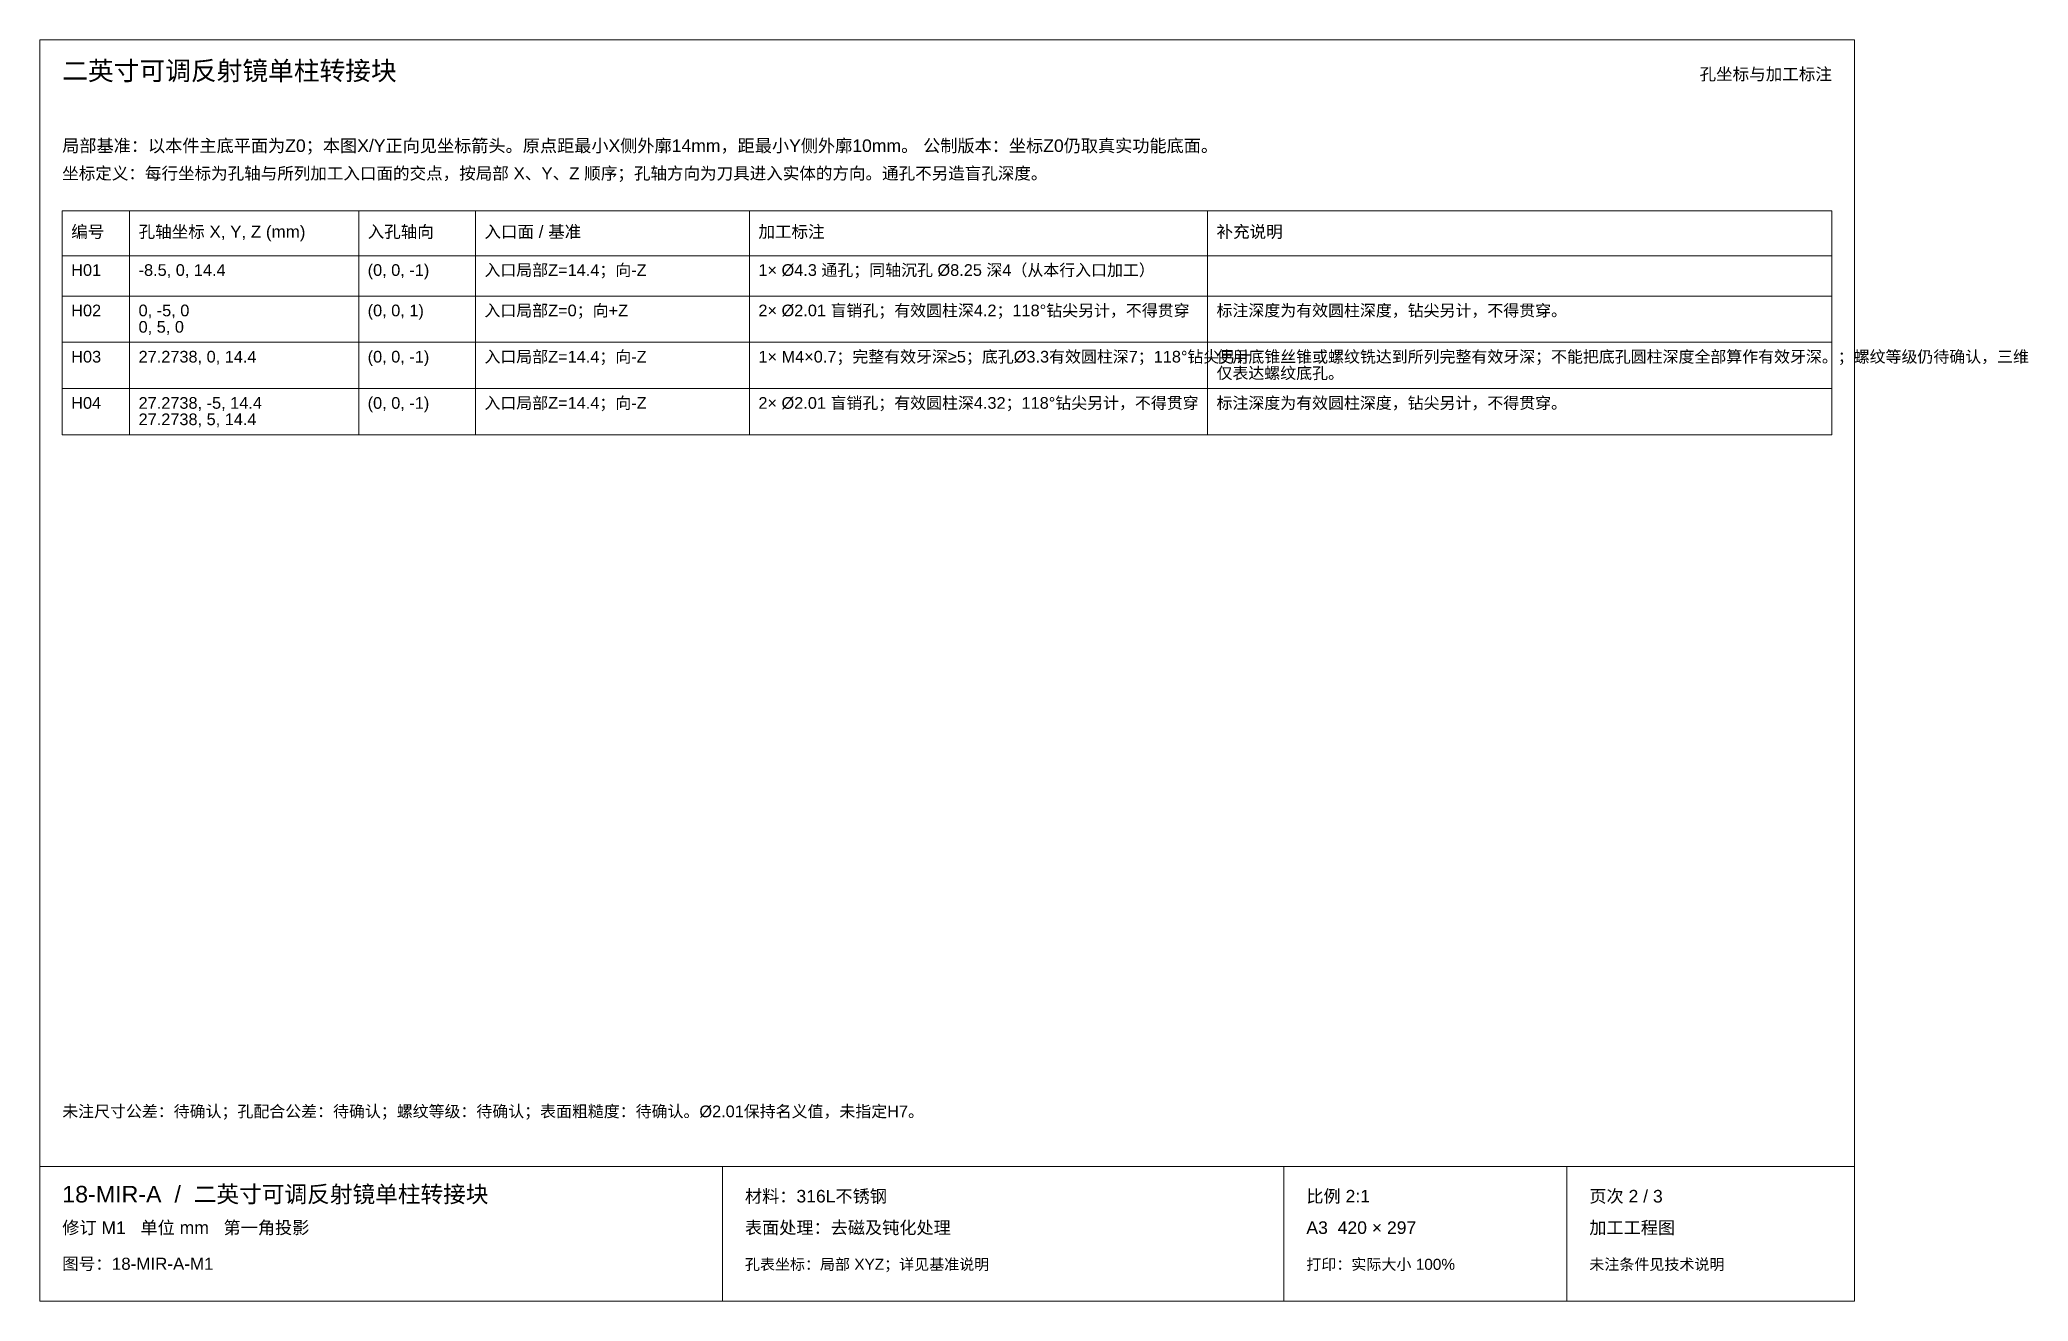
# Paper-space layout '02_孔表及加工说明' of a CAD drawing. Header units: millimetres. Extents: x 8 to 451, y 8 to 289.
import ezdxf
from ezdxf.enums import TextEntityAlignment as Align

# ---------------------------------------------------------------- set-up
doc = ezdxf.new("R2010")
doc.units = ezdxf.units.MM
doc.layers.add('ANNOTATIONS', color=7, linetype='CONTINUOUS', lineweight=18)
doc.styles.add('CJK', font='Arial Unicode.ttf')

psp = doc.layouts.new('02_孔表及加工说明')

# ---------------------------------------------------------------- linework, layer by layer
at = {"layer": 'ANNOTATIONS'}
for p, q in [((412, 289), (8, 289)), ((8, 289), (8, 8)), ((412, 8), (412, 289)), ((28, 250.9), (13, 250.9)), ((13, 250.9), (13, 240.9)), ((28, 240.9), (28, 250.9)), ((79, 250.9), (28, 250.9)), ((28, 250.9), (28, 240.9)), ((79, 240.9), (79, 250.9)), ((105, 250.9), (79, 250.9)), ((79, 250.9), (79, 240.9)), ((105, 240.9), (105, 250.9)), ((166, 250.9), (105, 250.9)), ((105, 250.9), (105, 240.9)), ((166, 240.9), (166, 250.9)), ((268, 250.9), (166, 250.9)), ((166, 250.9), (166, 240.9)), ((268, 240.9), (268, 250.9)), ((407, 250.9), (268, 250.9)), ((268, 250.9), (268, 240.9)), ((407, 240.9), (407, 250.9)), ((13, 240.9), (28, 240.9)), ((28, 240.9), (13, 240.9)), ((13, 240.9), (13, 231.9)), ((28, 240.9), (79, 240.9)), ((28, 231.9), (28, 240.9)), ((79, 240.9), (28, 240.9)), ((28, 240.9), (28, 231.9)), ((79, 240.9), (105, 240.9)), ((79, 231.9), (79, 240.9)), ((105, 240.9), (79, 240.9)), ((79, 240.9), (79, 231.9)), ((105, 240.9), (166, 240.9)), ((105, 231.9), (105, 240.9)), ((166, 240.9), (105, 240.9)), ((105, 240.9), (105, 231.9)), ((166, 240.9), (268, 240.9)), ((166, 231.9), (166, 240.9)), ((268, 240.9), (166, 240.9)), ((166, 240.9), (166, 231.9)), ((268, 240.9), (407, 240.9)), ((268, 231.9), (268, 240.9)), ((407, 240.9), (268, 240.9)), ((268, 240.9), (268, 231.9)), ((407, 231.9), (407, 240.9)), ((13, 231.9), (28, 231.9)), ((28, 231.9), (13, 231.9)), ((13, 231.9), (13, 221.6)), ((28, 231.9), (79, 231.9)), ((28, 221.6), (28, 231.9)), ((79, 231.9), (28, 231.9)), ((28, 231.9), (28, 221.6)), ((79, 231.9), (105, 231.9)), ((79, 221.6), (79, 231.9)), ((105, 231.9), (79, 231.9)), ((79, 231.9), (79, 221.6)), ((105, 231.9), (166, 231.9)), ((105, 221.6), (105, 231.9)), ((166, 231.9), (105, 231.9)), ((105, 231.9), (105, 221.6)), ((166, 231.9), (268, 231.9)), ((166, 221.6), (166, 231.9)), ((268, 231.9), (166, 231.9)), ((166, 231.9), (166, 221.6)), ((268, 231.9), (407, 231.9)), ((268, 221.6), (268, 231.9)), ((407, 231.9), (268, 231.9)), ((268, 231.9), (268, 221.6)), ((407, 221.6), (407, 231.9)), ((13, 221.6), (28, 221.6)), ((28, 221.6), (13, 221.6)), ((13, 221.6), (13, 211.3)), ((28, 221.6), (79, 221.6)), ((28, 211.3), (28, 221.6)), ((79, 221.6), (28, 221.6)), ((28, 221.6), (28, 211.3)), ((79, 221.6), (105, 221.6)), ((79, 211.3), (79, 221.6)), ((105, 221.6), (79, 221.6)), ((79, 221.6), (79, 211.3)), ((105, 221.6), (166, 221.6)), ((105, 211.3), (105, 221.6)), ((166, 221.6), (105, 221.6)), ((105, 221.6), (105, 211.3)), ((166, 221.6), (268, 221.6)), ((166, 211.3), (166, 221.6)), ((268, 221.6), (166, 221.6)), ((166, 221.6), (166, 211.3)), ((268, 221.6), (407, 221.6)), ((268, 211.3), (268, 221.6)), ((407, 221.6), (268, 221.6)), ((268, 221.6), (268, 211.3)), ((407, 211.3), (407, 221.6)), ((13, 211.3), (28, 211.3)), ((28, 211.3), (13, 211.3)), ((13, 211.3), (13, 201)), ((28, 211.3), (79, 211.3)), ((28, 201), (28, 211.3)), ((79, 211.3), (28, 211.3)), ((28, 211.3), (28, 201)), ((79, 211.3), (105, 211.3)), ((79, 201), (79, 211.3)), ((105, 211.3), (79, 211.3)), ((79, 211.3), (79, 201)), ((105, 211.3), (166, 211.3)), ((105, 201), (105, 211.3)), ((166, 211.3), (105, 211.3)), ((105, 211.3), (105, 201)), ((166, 211.3), (268, 211.3)), ((166, 201), (166, 211.3)), ((268, 211.3), (166, 211.3)), ((166, 211.3), (166, 201)), ((268, 211.3), (407, 211.3)), ((268, 201), (268, 211.3)), ((407, 211.3), (268, 211.3)), ((268, 211.3), (268, 201)), ((407, 201), (407, 211.3)), ((13, 201), (28, 201)), ((28, 201), (79, 201)), ((79, 201), (105, 201)), ((105, 201), (166, 201)), ((166, 201), (268, 201)), ((268, 201), (407, 201)), ((8, 38), (412, 38)), ((160, 8), (160, 38)), ((285, 8), (285, 38)), ((348, 8), (348, 38)), ((8, 8), (412, 8))]:
    psp.add_line(p, q, dxfattribs=at)

# ---------------------------------------------------------------- texts
at = {"layer": 'ANNOTATIONS', "style": 'CJK'}
for s, height, p in [('二英寸可调反射镜单柱转接块', 4.2, (13, 280)), ('局部基准：以本件主底平面为Z0；本图X/Y正向见坐标箭头。原点距最小X侧外廓14mm，距最小Y侧外廓10mm。 公制版本：坐标Z0仍取真实功能底面。', 2.8, (13, 264)), ('坐标定义：每行坐标为孔轴与所列加工入口面的交点，按局部 X、Y、Z 顺序；孔轴方向为刀具进入实体的方向。通孔不另造盲孔深度。', 2.7, (13, 257.9)), ('编号', 2.7, (15, 244.9)), ('孔轴坐标 X, Y, Z (mm)', 2.7, (30, 244.9)), ('入孔轴向', 2.7, (81, 244.9)), ('入口面 / 基准', 2.7, (107, 244.9)), ('加工标注', 2.7, (168, 244.9)), ('补充说明', 2.7, (270, 244.9)), ('(0, 0, -1)', 2.6, (81, 236.4)), ('入口局部Z=14.4；向-Z', 2.6, (107, 236.4)), ('1× Ø4.3 通孔；同轴沉孔 Ø8.25 深4（从本行入口加工）', 2.6, (168, 236.4)), ('H01', 2.6, (15, 236.4)), ('-8.5, 0, 14.4', 2.6, (30, 236.4)), ('入口局部Z=0；向+Z', 2.6, (107, 227.4)), ('2× Ø2.01 盲销孔；有效圆柱深4.2；118°钻尖另计，不得贯穿', 2.6, (168, 227.4)), ('标注深度为有效圆柱深度，钻尖另计，不得贯穿。', 2.6, (270, 227.4)), ('H02', 2.6, (15, 227.4)), ('0, -5, 0', 2.6, (30, 227.4)), ('0, 5, 0', 2.6, (30, 223.75)), ('(0, 0, 1)', 2.6, (81, 227.4)), ('H03', 2.6, (15, 217.1)), ('27.2738, 0, 14.4', 2.6, (30, 217.1)), ('(0, 0, -1)', 2.6, (81, 217.1)), ('入口局部Z=14.4；向-Z', 2.6, (107, 217.1)), ('1× M4×0.7；完整有效牙深≥5；底孔Ø3.3有效圆柱深7；118°钻尖另计', 2.6, (168, 217.1)), ('使用底锥丝锥或螺纹铣达到所列完整有效牙深；不能把底孔圆柱深度全部算作有效牙深。；螺纹等级仍待确认，三维', 2.6, (270, 217.1)), ('仅表达螺纹底孔。', 2.6, (270, 213.45)), ('H04', 2.6, (15, 206.8)), ('27.2738, -5, 14.4', 2.6, (30, 206.8)), ('(0, 0, -1)', 2.6, (81, 206.8)), ('入口局部Z=14.4；向-Z', 2.6, (107, 206.8)), ('2× Ø2.01 盲销孔；有效圆柱深4.32；118°钻尖另计，不得贯穿', 2.6, (168, 206.8)), ('标注深度为有效圆柱深度，钻尖另计，不得贯穿。', 2.6, (270, 206.8)), ('27.2738, 5, 14.4', 2.6, (30, 203.15)), ('未注尺寸公差：待确认；孔配合公差：待确认；螺纹等级：待确认；表面粗糙度：待确认。Ø2.01保持名义值，未指定H7。', 2.6, (13, 49)), ('18-MIR-A  /  二英寸可调反射镜单柱转接块', 3.7, (13, 30)), ('材料：316L不锈钢', 2.8, (165, 30)), ('比例 2:1', 2.8, (290, 30)), ('页次 2 / 3', 2.8, (353, 30)), ('修订 M1   单位 mm   第一角投影', 2.8, (13, 23)), ('表面处理：去磁及钝化处理', 2.8, (165, 23)), ('A3  420 × 297', 2.8, (290, 23)), ('加工工程图', 2.8, (353, 23)), ('图号：18-MIR-A-M1', 2.7, (13, 15)), ('孔表坐标：局部 XYZ；详见基准说明', 2.45, (165, 15)), ('打印：实际大小 100%', 2.45, (290, 15)), ('未注条件见技术说明', 2.45, (353, 15))]:
    psp.add_text(s, height=height, dxfattribs=at).set_placement(p)
psp.add_text('孔坐标与加工标注', height=2.7, dxfattribs=at).set_placement((407, 280), align=Align.RIGHT)

doc.saveas('drawing.dxf')
